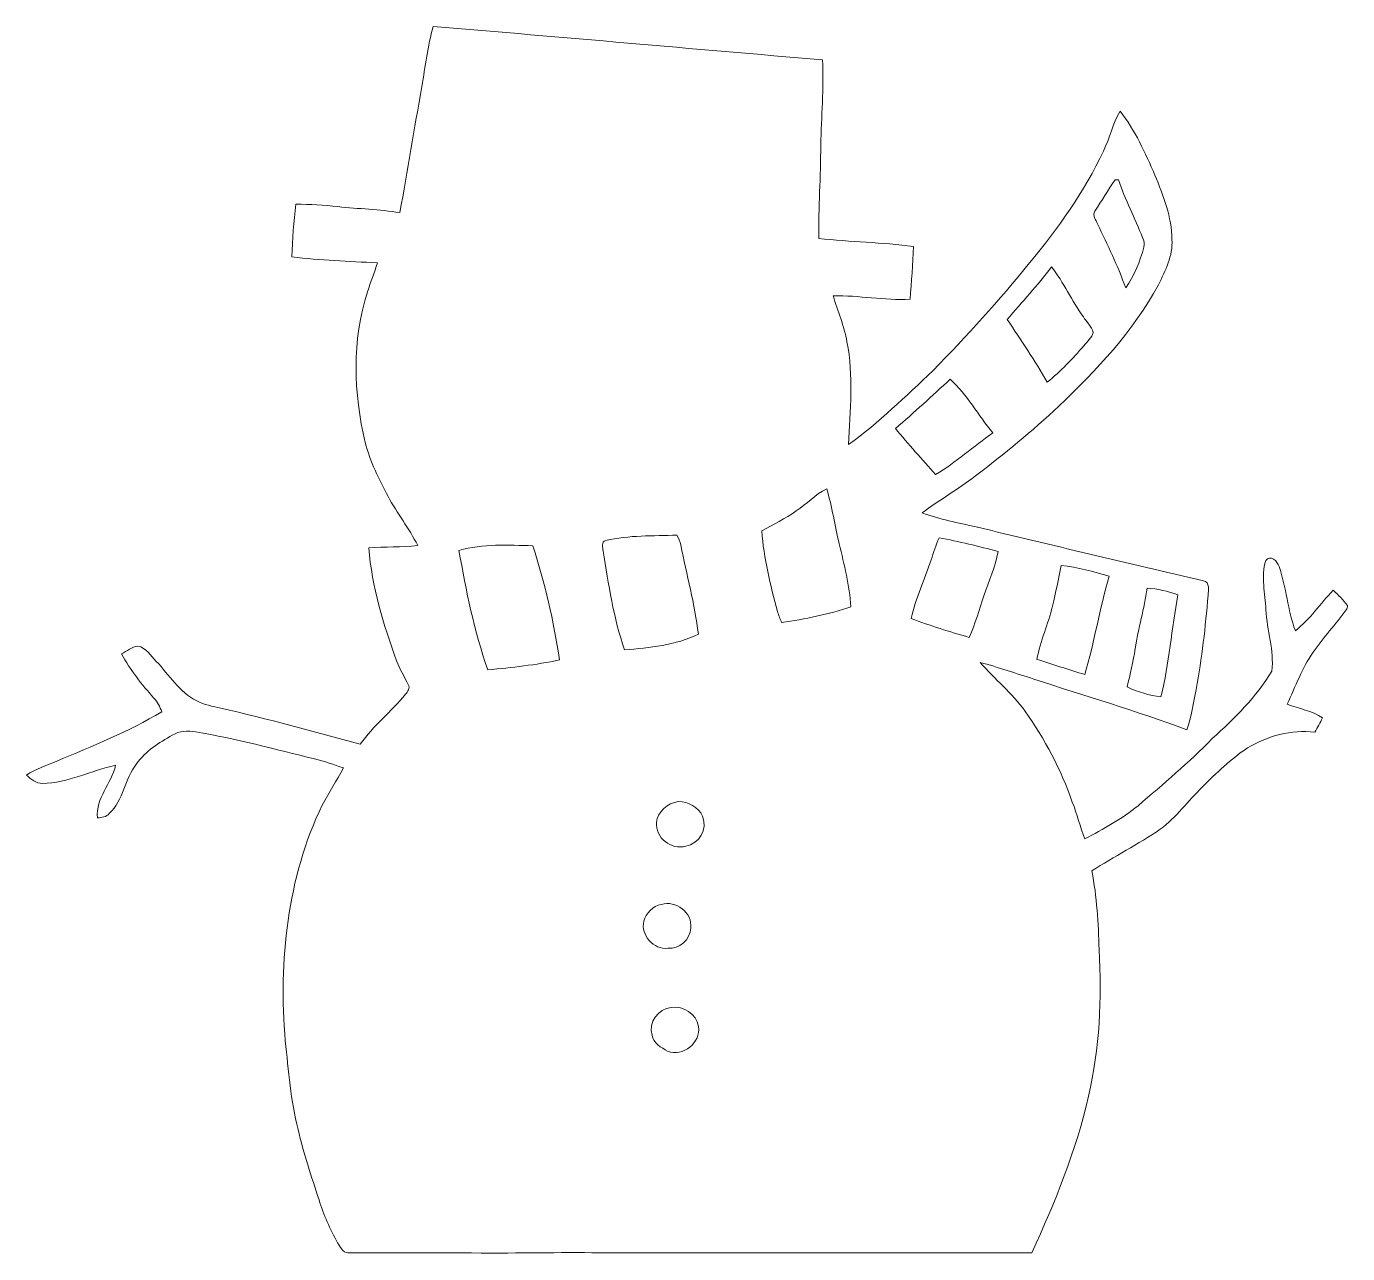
# Model space of a CAD drawing. Header units: centimetres. Extents: x -16.3 to 16.3, y -15.2 to 15.1.
import ezdxf

# ---------------------------------------------------------------- set-up
doc = ezdxf.new("R2010")
doc.units = ezdxf.units.CM
doc.header["$MEASUREMENT"] = 0
doc.layers.add('Layer 1', color=7, linetype='Continuous')

msp = doc.modelspace()

# ---------------------------------------------------------------- linework, layer by layer
at = {"layer": 'Layer 1', "color": 251, "lineweight": 9}
for points, knots in [([(-6.26992, 15.14758), (-3.06387, 14.87982), (0.14041, 14.59336), (3.34645, 14.32243), (3.34645, 14.32243), (3.3849, 13.61864), (3.31611, 12.9152), (3.30482, 12.21176), (3.30482, 12.21176), (3.30024, 11.44447), (3.2512, 10.67858), (3.25473, 9.9113), (3.25473, 9.9113), (4.03366, 9.82628), (4.81965, 9.81357), (5.59682, 9.71304), (5.59682, 9.71304), (5.57389, 9.27841), (5.55272, 8.84344), (5.50969, 8.40986), (5.50969, 8.40986), (4.87539, 8.38058), (4.24745, 8.50654), (3.61351, 8.49525), (3.61351, 8.49525), (3.71969, 8.11425), (3.88726, 7.74983), (3.95005, 7.35683), (3.95005, 7.35683), (4.12186, 6.5211), (4.0252, 5.66385), (3.99168, 4.82036), (3.99168, 4.82036), (4.74275, 5.36152), (5.40244, 6.01734), (6.07872, 6.64704), (6.07872, 6.64704), (6.90986, 7.50041), (7.71455, 8.38058), (8.46561, 9.30593), (8.46561, 9.30593), (9.16446, 10.16142), (9.8231, 11.06347), (10.287, 12.071), (10.287, 12.071), (10.44575, 12.38991), (10.52125, 12.74551), (10.69905, 13.0549), (10.69905, 13.0549), (11.07193, 12.58041), (11.3224, 12.02585), (11.56229, 11.47587), (11.56229, 11.47587), (11.76232, 10.96575), (11.9828, 10.44011), (11.98104, 9.88307), (11.98104, 9.88307), (12.01032, 9.4809), (11.817, 9.11755), (11.64731, 8.76759), (11.64731, 8.76759), (11.02537, 7.61895), (10.12261, 6.65939), (9.18281, 5.76581), (9.18281, 5.76581), (8.52946, 5.15515), (7.83837, 4.58541), (7.1247, 4.04707), (7.1247, 4.04707), (6.70137, 3.71969), (6.23641, 3.45158), (5.80778, 3.13197), (5.80778, 3.13197), (6.24099, 2.97463), (6.69608, 2.88961), (7.14481, 2.78624), (7.14481, 2.78624), (9.017, 2.34457), (10.88531, 1.88313), (12.76068, 1.45451), (12.76068, 1.45451), (12.92754, 1.4277), (12.87886, 1.20967), (12.87392, 1.09819), (12.87392, 1.09819), (12.81007, 0.32032), (12.72293, -0.45721), (12.57794, -1.22485), (12.57794, -1.22485), (12.51797, -1.55999), (12.46188, -1.89901), (12.34652, -2.22074), (12.34652, -2.22074), (11.10368, -1.75472), (9.82698, -1.38854), (8.56827, -0.96873), (8.56827, -0.96873), (8.12659, -0.83362), (7.6902, -0.68122), (7.24465, -0.55916), (7.24465, -0.55916), (7.59813, -0.97085), (8.03099, -1.31269), (8.34743, -1.75754), (8.34743, -1.75754), (8.83779, -2.45005), (9.24419, -3.20464), (9.52006, -4.00826), (9.52006, -4.00826), (9.63436, -4.30777), (9.71691, -4.61787), (9.82874, -4.91843), (9.82874, -4.91843), (10.28383, -4.67431), (10.74526, -4.43054), (11.14284, -4.09717), (11.14284, -4.09717), (11.7722, -3.56482), (12.40085, -3.02931), (12.97799, -2.43946), (12.97799, -2.43946), (13.52515, -1.93922), (14.06807, -1.41253), (14.44907, -0.77118), (14.44907, -0.77118), (14.51152, -0.26529), (14.33125, 0.23494), (14.30091, 0.74083), (14.30091, 0.74083), (14.28962, 1.14123), (14.17391, 1.56456), (14.2995, 1.95475), (14.2995, 1.95475), (14.41097, 2.11667), (14.58877, 1.94205), (14.6297, 1.80834), (14.6297, 1.80834), (14.80926, 1.29294), (14.83537, 0.73554), (15.0301, 0.2233), (15.0301, 0.2233), (15.39099, 0.50588), (15.64958, 0.8957), (15.96814, 1.22166), (15.96814, 1.22166), (16.08773, 1.09996), (16.22002, 0.98707), (16.32056, 0.84701), (16.32056, 0.84701), (16.3195, 0.80891), (16.30786, 0.77399), (16.28634, 0.74259), (16.28634, 0.74259), (16.03058, 0.37958), (15.71978, 0.05891), (15.46825, -0.30763), (15.46825, -0.30763), (15.19555, -0.70415), (15.03151, -1.15853), (14.82796, -1.59103), (14.82796, -1.59103), (15.11935, -1.70075), (15.43932, -1.75155), (15.70214, -1.92829), (15.70214, -1.92829), (15.64146, -2.04823), (15.57761, -2.16641), (15.50988, -2.28248), (15.50988, -2.28248), (14.93026, -2.2091), (14.34218, -2.37561), (13.84618, -2.6723), (13.84618, -2.6723), (13.43731, -2.94817), (13.07783, -3.29036), (12.72964, -3.63714), (12.72964, -3.63714), (12.38321, -3.98357), (12.08546, -4.38361), (11.69282, -4.68101), (11.69282, -4.68101), (11.14249, -5.04543), (10.55829, -5.35588), (10.0009, -5.7083), (10.0009, -5.7083), (10.12931, -6.34789), (10.16071, -6.99982), (10.18329, -7.64999), (10.18329, -7.64999), (10.2482, -8.86002), (10.19987, -10.08627), (9.91729, -11.26879), (9.91729, -11.26879), (9.6206, -12.61428), (9.08826, -13.89028), (8.52029, -15.14052), (8.52029, -15.14052), (6.15739, -15.14017), (3.79483, -15.13664), (1.43228, -15.13664), (1.43228, -15.13664), (-0.58349, -15.15851), (-2.59962, -15.11724), (-4.61539, -15.14758), (-4.61539, -15.14758), (-5.86916, -15.14087), (-7.12329, -15.13982), (-8.37671, -15.14193), (-8.37671, -15.14193), (-8.51535, -15.13982), (-8.56403, -14.98459), (-8.63318, -14.89217), (-8.63318, -14.89217), (-8.82403, -14.55773), (-8.97431, -14.20143), (-9.09002, -13.83454), (-9.09002, -13.83454), (-9.27629, -13.2588), (-9.4742, -12.68554), (-9.60649, -12.09429), (-9.60649, -12.09429), (-9.79135, -11.37885), (-9.84497, -10.63943), (-9.9254, -9.90777), (-9.9254, -9.90777), (-10.08909, -7.93574), (-9.88095, -5.88187), (-9.01241, -4.0827), (-9.01241, -4.0827), (-8.85119, -3.76978), (-8.64764, -3.48051), (-8.48854, -3.16654), (-8.48854, -3.16654), (-8.72419, -3.08399), (-8.9595, -3.00003), (-9.20221, -2.94111), (-9.20221, -2.94111), (-10.17658, -2.7044), (-11.14601, -2.43664), (-12.13732, -2.27754), (-12.13732, -2.27754), (-12.33487, -2.24297), (-12.54266, -2.24544), (-12.71623, -2.35656), (-12.71623, -2.35656), (-13.0429, -2.54353), (-13.38156, -2.74603), (-13.59782, -3.06353), (-13.59782, -3.06353), (-13.89168, -3.43641), (-13.92308, -3.95711), (-14.27339, -4.29296), (-14.27339, -4.29296), (-14.34641, -4.37833), (-14.46177, -4.38609), (-14.56443, -4.40055), (-14.56443, -4.40055), (-14.61664, -3.90313), (-14.21095, -3.55812), (-14.11922, -3.09845), (-14.11922, -3.09845), (-14.72459, -3.23427), (-15.29538, -3.53413), (-15.9258, -3.54895), (-15.9258, -3.54895), (-16.08243, -3.54683), (-16.21225, -3.44312), (-16.32056, -3.34011), (-16.32056, -3.34011), (-16.09019, -3.18629), (-15.82208, -3.10551), (-15.56949, -2.99721), (-15.56949, -2.99721), (-14.68825, -2.62608), (-13.79573, -2.27084), (-12.97516, -1.77589), (-12.97516, -1.77589), (-13.02067, -1.65312), (-13.08488, -1.53776), (-13.17201, -1.44004), (-13.17201, -1.44004), (-13.47011, -1.10244), (-13.75904, -0.75036), (-13.96859, -0.34961), (-13.96859, -0.34961), (-13.83947, -0.27905), (-13.71706, -0.17639), (-13.56889, -0.15417), (-13.56889, -0.15417), (-13.36675, -0.20074), (-13.25068, -0.39688), (-13.11169, -0.53235), (-13.11169, -0.53235), (-12.79419, -0.87101), (-12.5409, -1.29294), (-12.11439, -1.50884), (-12.11439, -1.50884), (-11.92847, -1.60761), (-11.71857, -1.64183), (-11.51608, -1.69087), (-11.51608, -1.69087), (-10.35932, -1.95334), (-9.21632, -2.26978), (-8.07155, -2.57846), (-8.07155, -2.57846), (-7.75017, -2.12196), (-7.30955, -1.7713), (-6.9536, -1.34479), (-6.9536, -1.34479), (-6.90386, -1.27847), (-6.83436, -1.19381), (-6.88551, -1.10843), (-6.88551, -1.10843), (-6.98006, -0.91194), (-7.10071, -0.72743), (-7.17338, -0.52071), (-7.17338, -0.52071), (-7.50605, 0.37817), (-7.78192, 1.31021), (-7.86377, 2.26837), (-7.86377, 2.26837), (-7.46125, 2.30611), (-7.05379, 2.27436), (-6.65303, 2.33187), (-6.65303, 2.33187), (-6.86788, 2.74956), (-7.16033, 3.12174), (-7.38434, 3.53449), (-7.38434, 3.53449), (-7.61118, 3.96241), (-7.83202, 4.4002), (-7.94914, 4.87292), (-7.94914, 4.87292), (-8.24195, 6.09036), (-8.28428, 7.39634), (-7.89375, 8.59614), (-7.89375, 8.59614), (-7.82002, 8.83603), (-7.71384, 9.06463), (-7.65069, 9.30769), (-7.65069, 9.30769), (-8.35554, 9.3472), (-9.06251, 9.37296), (-9.76383, 9.4548), (-9.76383, 9.4548), (-9.75148, 9.89048), (-9.71056, 10.3244), (-9.6647, 10.75726), (-9.6647, 10.75726), (-9.31651, 10.75726), (-8.96831, 10.7375), (-8.62259, 10.6987), (-8.62259, 10.6987), (-8.11459, 10.63907), (-7.60095, 10.63343), (-7.09577, 10.54947), (-7.09577, 10.54947), (-6.89575, 11.58382), (-6.74017, 12.62663), (-6.55038, 13.66309), (-6.55038, 13.66309), (-6.465, 14.15945), (-6.41032, 14.66251), (-6.26992, 15.14758), (-6.26992, 15.14758), (-6.26992, 15.14758), (-6.26992, 15.14758), (-6.26992, 15.14758)], [0, 0, 0, 0, 0.01075269, 0.01075269, 0.01075269, 0.01075269, 0.02150538, 0.02150538, 0.02150538, 0.02150538, 0.03225806, 0.03225806, 0.03225806, 0.03225806, 0.04301075, 0.04301075, 0.04301075, 0.04301075, 0.05376344, 0.05376344, 0.05376344, 0.05376344, 0.06451613, 0.06451613, 0.06451613, 0.06451613, 0.07526882, 0.07526882, 0.07526882, 0.07526882, 0.08602151, 0.08602151, 0.08602151, 0.08602151, 0.09677419, 0.09677419, 0.09677419, 0.09677419, 0.10752688, 0.10752688, 0.10752688, 0.10752688, 0.11827957, 0.11827957, 0.11827957, 0.11827957, 0.12903226, 0.12903226, 0.12903226, 0.12903226, 0.13978495, 0.13978495, 0.13978495, 0.13978495, 0.15053763, 0.15053763, 0.15053763, 0.15053763, 0.16129032, 0.16129032, 0.16129032, 0.16129032, 0.17204301, 0.17204301, 0.17204301, 0.17204301, 0.1827957, 0.1827957, 0.1827957, 0.1827957, 0.19354839, 0.19354839, 0.19354839, 0.19354839, 0.20430108, 0.20430108, 0.20430108, 0.20430108, 0.21505376, 0.21505376, 0.21505376, 0.21505376, 0.22580645, 0.22580645, 0.22580645, 0.22580645, 0.23655914, 0.23655914, 0.23655914, 0.23655914, 0.24731183, 0.24731183, 0.24731183, 0.24731183, 0.25806452, 0.25806452, 0.25806452, 0.25806452, 0.2688172, 0.2688172, 0.2688172, 0.2688172, 0.27956989, 0.27956989, 0.27956989, 0.27956989, 0.29032258, 0.29032258, 0.29032258, 0.29032258, 0.30107527, 0.30107527, 0.30107527, 0.30107527, 0.31182796, 0.31182796, 0.31182796, 0.31182796, 0.32258065, 0.32258065, 0.32258065, 0.32258065, 0.33333333, 0.33333333, 0.33333333, 0.33333333, 0.34408602, 0.34408602, 0.34408602, 0.34408602, 0.35483871, 0.35483871, 0.35483871, 0.35483871, 0.3655914, 0.3655914, 0.3655914, 0.3655914, 0.37634409, 0.37634409, 0.37634409, 0.37634409, 0.38709677, 0.38709677, 0.38709677, 0.38709677, 0.39784946, 0.39784946, 0.39784946, 0.39784946, 0.40860215, 0.40860215, 0.40860215, 0.40860215, 0.41935484, 0.41935484, 0.41935484, 0.41935484, 0.43010753, 0.43010753, 0.43010753, 0.43010753, 0.44086022, 0.44086022, 0.44086022, 0.44086022, 0.4516129, 0.4516129, 0.4516129, 0.4516129, 0.46236559, 0.46236559, 0.46236559, 0.46236559, 0.47311828, 0.47311828, 0.47311828, 0.47311828, 0.48387097, 0.48387097, 0.48387097, 0.48387097, 0.49462366, 0.49462366, 0.49462366, 0.49462366, 0.50537634, 0.50537634, 0.50537634, 0.50537634, 0.51612903, 0.51612903, 0.51612903, 0.51612903, 0.52688172, 0.52688172, 0.52688172, 0.52688172, 0.53763441, 0.53763441, 0.53763441, 0.53763441, 0.5483871, 0.5483871, 0.5483871, 0.5483871, 0.55913978, 0.55913978, 0.55913978, 0.55913978, 0.56989247, 0.56989247, 0.56989247, 0.56989247, 0.58064516, 0.58064516, 0.58064516, 0.58064516, 0.59139785, 0.59139785, 0.59139785, 0.59139785, 0.60215054, 0.60215054, 0.60215054, 0.60215054, 0.61290323, 0.61290323, 0.61290323, 0.61290323, 0.62365591, 0.62365591, 0.62365591, 0.62365591, 0.6344086, 0.6344086, 0.6344086, 0.6344086, 0.64516129, 0.64516129, 0.64516129, 0.64516129, 0.65591398, 0.65591398, 0.65591398, 0.65591398, 0.66666667, 0.66666667, 0.66666667, 0.66666667, 0.67741935, 0.67741935, 0.67741935, 0.67741935, 0.68817204, 0.68817204, 0.68817204, 0.68817204, 0.69892473, 0.69892473, 0.69892473, 0.69892473, 0.70967742, 0.70967742, 0.70967742, 0.70967742, 0.72043011, 0.72043011, 0.72043011, 0.72043011, 0.7311828, 0.7311828, 0.7311828, 0.7311828, 0.74193548, 0.74193548, 0.74193548, 0.74193548, 0.75268817, 0.75268817, 0.75268817, 0.75268817, 0.76344086, 0.76344086, 0.76344086, 0.76344086, 0.77419355, 0.77419355, 0.77419355, 0.77419355, 0.78494624, 0.78494624, 0.78494624, 0.78494624, 0.79569892, 0.79569892, 0.79569892, 0.79569892, 0.80645161, 0.80645161, 0.80645161, 0.80645161, 0.8172043, 0.8172043, 0.8172043, 0.8172043, 0.82795699, 0.82795699, 0.82795699, 0.82795699, 0.83870968, 0.83870968, 0.83870968, 0.83870968, 0.84946237, 0.84946237, 0.84946237, 0.84946237, 0.86021505, 0.86021505, 0.86021505, 0.86021505, 0.87096774, 0.87096774, 0.87096774, 0.87096774, 0.88172043, 0.88172043, 0.88172043, 0.88172043, 0.89247312, 0.89247312, 0.89247312, 0.89247312, 0.90322581, 0.90322581, 0.90322581, 0.90322581, 0.91397849, 0.91397849, 0.91397849, 0.91397849, 0.92473118, 0.92473118, 0.92473118, 0.92473118, 0.93548387, 0.93548387, 0.93548387, 0.93548387, 0.94623656, 0.94623656, 0.94623656, 0.94623656, 0.95698925, 0.95698925, 0.95698925, 0.95698925, 0.96774194, 0.96774194, 0.96774194, 0.96774194, 0.97849462, 0.97849462, 0.97849462, 0.97849462, 1, 1, 1, 1]), ([(10.57452, 11.36192), (10.41118, 11.10157), (10.23938, 10.84651), (10.0778, 10.58544), (10.0778, 10.58544), (10.01148, 10.48068), (10.1032, 10.36638), (10.14025, 10.26937), (10.14025, 10.26937), (10.39672, 9.7529), (10.64119, 9.23043), (10.83875, 8.68822), (10.83875, 8.68822), (11.05077, 8.99125), (11.19364, 9.33943), (11.28713, 9.6961), (11.28713, 9.6961), (11.31006, 9.77583), (11.28642, 9.85767), (11.25749, 9.9321), (11.25749, 9.9321), (11.06452, 10.41047), (10.8271, 10.87085), (10.65954, 11.3591), (10.65954, 11.3591), (10.63837, 11.3598), (10.59604, 11.36121), (10.57452, 11.36192), (10.57452, 11.36192), (10.57452, 11.36192), (10.57452, 11.36192), (10.57452, 11.36192)], [0, 0, 0, 0, 0.11111111, 0.11111111, 0.11111111, 0.11111111, 0.22222222, 0.22222222, 0.22222222, 0.22222222, 0.33333333, 0.33333333, 0.33333333, 0.33333333, 0.44444444, 0.44444444, 0.44444444, 0.44444444, 0.55555556, 0.55555556, 0.55555556, 0.55555556, 0.66666667, 0.66666667, 0.66666667, 0.66666667, 0.77777778, 0.77777778, 0.77777778, 0.77777778, 1, 1, 1, 1]), ([(7.9114, 7.91175), (8.24759, 7.40022), (8.59755, 6.89681), (8.89953, 6.36341), (8.89953, 6.36341), (9.23325, 6.62764), (9.52077, 6.94479), (9.80722, 7.25841), (9.80722, 7.25841), (9.88589, 7.36495), (10.00654, 7.45455), (10.03653, 7.58931), (10.03653, 7.58931), (9.99525, 7.73889), (9.87214, 7.84896), (9.79241, 7.97631), (9.79241, 7.97631), (9.50172, 8.3693), (9.31263, 8.82933), (9.00289, 9.20786), (9.00289, 9.20786), (8.66317, 8.75595), (8.27864, 8.34037), (7.9114, 7.91175), (7.9114, 7.91175), (7.9114, 7.91175), (7.9114, 7.91175), (7.9114, 7.91175)], [0, 0, 0, 0, 0.125, 0.125, 0.125, 0.125, 0.25, 0.25, 0.25, 0.25, 0.375, 0.375, 0.375, 0.375, 0.5, 0.5, 0.5, 0.5, 0.625, 0.625, 0.625, 0.625, 0.75, 0.75, 0.75, 0.75, 1, 1, 1, 1]), ([(5.14985, 5.22112), (5.46453, 4.82635), (5.81131, 4.45876), (6.14363, 4.07917), (6.14363, 4.07917), (6.64175, 4.38327), (7.07743, 4.77591), (7.55544, 5.10893), (7.55544, 5.10893), (7.19526, 5.54356), (6.92538, 6.05155), (6.50205, 6.43291), (6.50205, 6.43291), (6.05367, 6.02616), (5.61411, 5.61023), (5.14985, 5.22112), (5.14985, 5.22112), (5.14985, 5.22112), (5.14985, 5.22112), (5.14985, 5.22112)], [0, 0, 0, 0, 0.16666667, 0.16666667, 0.16666667, 0.16666667, 0.33333333, 0.33333333, 0.33333333, 0.33333333, 0.5, 0.5, 0.5, 0.5, 0.66666667, 0.66666667, 0.66666667, 0.66666667, 1, 1, 1, 1]), ([(2.6984, 3.18418), (2.43558, 2.9838), (2.12831, 2.85821), (1.84679, 2.68923), (1.84679, 2.68923), (1.89442, 2.0126), (2.06164, 1.35291), (2.2352, 0.69991), (2.2352, 0.69991), (2.26201, 0.60501), (2.29906, 0.51399), (2.33857, 0.42333), (2.33857, 0.42333), (2.91642, 0.51576), (3.49391, 0.623), (4.04989, 0.81103), (4.04989, 0.81103), (4.00932, 1.3395), (3.88691, 1.85562), (3.76167, 2.36926), (3.76167, 2.36926), (3.64808, 2.82011), (3.58987, 3.28366), (3.45158, 3.72851), (3.45158, 3.72851), (3.17183, 3.58987), (2.9584, 3.35316), (2.6984, 3.18418), (2.6984, 3.18418), (2.6984, 3.18418), (2.6984, 3.18418), (2.6984, 3.18418)], [0, 0, 0, 0, 0.11111111, 0.11111111, 0.11111111, 0.11111111, 0.22222222, 0.22222222, 0.22222222, 0.22222222, 0.33333333, 0.33333333, 0.33333333, 0.33333333, 0.44444444, 0.44444444, 0.44444444, 0.44444444, 0.55555556, 0.55555556, 0.55555556, 0.55555556, 0.66666667, 0.66666667, 0.66666667, 0.66666667, 0.77777778, 0.77777778, 0.77777778, 0.77777778, 1, 1, 1, 1]), ([(-5.63421, 2.20698), (-5.45782, 1.21108), (-5.25427, 0.21554), (-4.92478, -0.7426), (-4.92478, -0.7426), (-4.3307, -0.68792), (-3.73556, -0.62054), (-3.15066, -0.49919), (-3.15066, -0.49919), (-3.2893, 0.45825), (-3.51014, 1.40194), (-3.80894, 2.32163), (-3.80894, 2.32163), (-4.41783, 2.33645), (-5.04119, 2.37455), (-5.63421, 2.20698), (-5.63421, 2.20698), (-5.63421, 2.20698), (-5.63421, 2.20698), (-5.63421, 2.20698)], [0, 0, 0, 0, 0.16666667, 0.16666667, 0.16666667, 0.16666667, 0.33333333, 0.33333333, 0.33333333, 0.33333333, 0.5, 0.5, 0.5, 0.5, 0.66666667, 0.66666667, 0.66666667, 0.66666667, 1, 1, 1, 1]), ([(-2.00907, 2.45216), (-2.12866, 2.41971), (-2.07821, 2.27966), (-2.07292, 2.19076), (-2.07292, 2.19076), (-1.94133, 1.36878), (-1.81363, 0.53728), (-1.54305, -0.25224), (-1.54305, -0.25224), (-0.92604, -0.19544), (-0.28363, -0.13582), (0.28187, 0.13652), (0.28187, 0.13652), (0.18839, 0.88229), (-0.00988, 1.60761), (-0.1531, 2.34386), (-0.1531, 2.34386), (-0.17462, 2.42853), (-0.21202, 2.50755), (-0.24906, 2.58621), (-0.24906, 2.58621), (-0.83538, 2.56117), (-1.43369, 2.58657), (-2.00907, 2.45216), (-2.00907, 2.45216), (-2.00907, 2.45216), (-2.00907, 2.45216), (-2.00907, 2.45216)], [0, 0, 0, 0, 0.125, 0.125, 0.125, 0.125, 0.25, 0.25, 0.25, 0.25, 0.375, 0.375, 0.375, 0.375, 0.5, 0.5, 0.5, 0.5, 0.625, 0.625, 0.625, 0.625, 0.75, 0.75, 0.75, 0.75, 1, 1, 1, 1]), ([(6.22794, 2.52025), (6.1535, 2.33998), (6.09389, 2.15442), (6.02933, 1.97062), (6.02933, 1.97062), (5.86634, 1.48979), (5.65327, 1.02587), (5.53897, 0.52916), (5.53897, 0.52916), (6.00745, 0.34466), (6.49111, 0.19967), (6.97442, 0.05926), (6.97442, 0.05926), (7.12435, 0.39158), (7.21466, 0.74612), (7.33743, 1.08831), (7.33743, 1.08831), (7.45737, 1.45169), (7.62177, 1.8027), (7.68774, 2.18194), (7.68774, 2.18194), (7.20302, 2.30294), (6.71971, 2.4324), (6.22794, 2.52025), (6.22794, 2.52025), (6.22794, 2.52025), (6.22794, 2.52025), (6.22794, 2.52025)], [0, 0, 0, 0, 0.125, 0.125, 0.125, 0.125, 0.25, 0.25, 0.25, 0.25, 0.375, 0.375, 0.375, 0.375, 0.5, 0.5, 0.5, 0.5, 0.625, 0.625, 0.625, 0.625, 0.75, 0.75, 0.75, 0.75, 1, 1, 1, 1]), ([(9.24842, 1.83551), (9.17787, 1.50072), (9.10908, 1.16593), (9.03005, 0.83326), (9.03005, 0.83326), (8.9214, 0.3884), (8.73549, -0.03422), (8.6427, -0.48331), (8.6427, -0.48331), (9.03958, -0.60396), (9.43046, -0.74401), (9.83015, -0.85549), (9.83015, -0.85549), (10.0651, -0.05539), (10.19669, 0.77117), (10.42882, 1.57234), (10.42882, 1.57234), (10.0397, 1.67641), (9.6513, 1.79811), (9.24842, 1.83551), (9.24842, 1.83551), (9.24842, 1.83551), (9.24842, 1.83551), (9.24842, 1.83551)], [0, 0, 0, 0, 0.14285714, 0.14285714, 0.14285714, 0.14285714, 0.28571429, 0.28571429, 0.28571429, 0.28571429, 0.42857143, 0.42857143, 0.42857143, 0.42857143, 0.57142857, 0.57142857, 0.57142857, 0.57142857, 0.71428571, 0.71428571, 0.71428571, 0.71428571, 1, 1, 1, 1]), ([(11.3658, 1.27564), (11.30159, 0.77082), (11.15095, 0.28292), (11.07299, -0.21943), (11.07299, -0.21943), (11.02184, -0.53764), (10.94705, -0.85091), (10.87544, -1.16488), (10.87544, -1.16488), (11.13825, -1.29047), (11.42154, -1.37302), (11.71046, -1.41076), (11.71046, -1.41076), (11.91578, -0.58103), (11.96799, 0.27551), (12.13062, 1.11301), (12.13062, 1.11301), (11.88367, 1.19803), (11.62615, 1.25659), (11.3658, 1.27564), (11.3658, 1.27564), (11.3658, 1.27564), (11.3658, 1.27564), (11.3658, 1.27564)], [0, 0, 0, 0, 0.14285714, 0.14285714, 0.14285714, 0.14285714, 0.28571429, 0.28571429, 0.28571429, 0.28571429, 0.42857143, 0.42857143, 0.42857143, 0.42857143, 0.57142857, 0.57142857, 0.57142857, 0.57142857, 0.71428571, 0.71428571, 0.71428571, 0.71428571, 1, 1, 1, 1]), ([(-0.21555, -3.99557), (-0.47413, -4.03014), (-0.73342, -4.23863), (-0.75071, -4.51027), (-0.75071, -4.51027), (-0.79657, -4.88492), (-0.38276, -5.20383), (-0.02963, -5.09447), (-0.02963, -5.09447), (0.2981, -5.04049), (0.52141, -4.67607), (0.38382, -4.35893), (0.38382, -4.35893), (0.27764, -4.13068), (0.03246, -3.99169), (-0.21555, -3.99557), (-0.21555, -3.99557), (-0.21555, -3.99557), (-0.21555, -3.99557), (-0.21555, -3.99557)], [0, 0, 0, 0, 0.16666667, 0.16666667, 0.16666667, 0.16666667, 0.33333333, 0.33333333, 0.33333333, 0.33333333, 0.5, 0.5, 0.5, 0.5, 0.66666667, 0.66666667, 0.66666667, 0.66666667, 1, 1, 1, 1]), ([(-0.635, -6.53698), (-0.84349, -6.5712), (-1.00965, -6.75288), (-1.06786, -6.95008), (-1.06786, -6.95008), (-1.1497, -7.29545), (-0.82232, -7.65846), (-0.47307, -7.61895), (-0.47307, -7.61895), (-0.19685, -7.6447), (0.08714, -7.40375), (0.09208, -7.12118), (0.09208, -7.12118), (0.14252, -6.74088), (-0.27799, -6.4255), (-0.635, -6.53698), (-0.635, -6.53698), (-0.635, -6.53698), (-0.635, -6.53698), (-0.635, -6.53698)], [0, 0, 0, 0, 0.16666667, 0.16666667, 0.16666667, 0.16666667, 0.33333333, 0.33333333, 0.33333333, 0.33333333, 0.5, 0.5, 0.5, 0.5, 0.66666667, 0.66666667, 0.66666667, 0.66666667, 1, 1, 1, 1]), ([(-0.38805, -9.08227), (-0.70379, -9.10626), (-0.97684, -9.45904), (-0.86183, -9.7663), (-0.86183, -9.7663), (-0.82691, -9.96633), (-0.63853, -10.07181), (-0.47766, -10.16036), (-0.47766, -10.16036), (-0.10477, -10.30923), (0.35666, -9.94657), (0.28187, -9.54829), (0.28187, -9.54829), (0.23072, -9.24031), (-0.08713, -9.03323), (-0.38805, -9.08227)], [0, 0, 0, 0, 0.2, 0.2, 0.2, 0.2, 0.4, 0.4, 0.4, 0.4, 0.6, 0.6, 0.6, 0.6, 1, 1, 1, 1])]:
    msp.add_open_spline(points, degree=3, knots=knots, dxfattribs=at)

doc.saveas('drawing.dxf')
